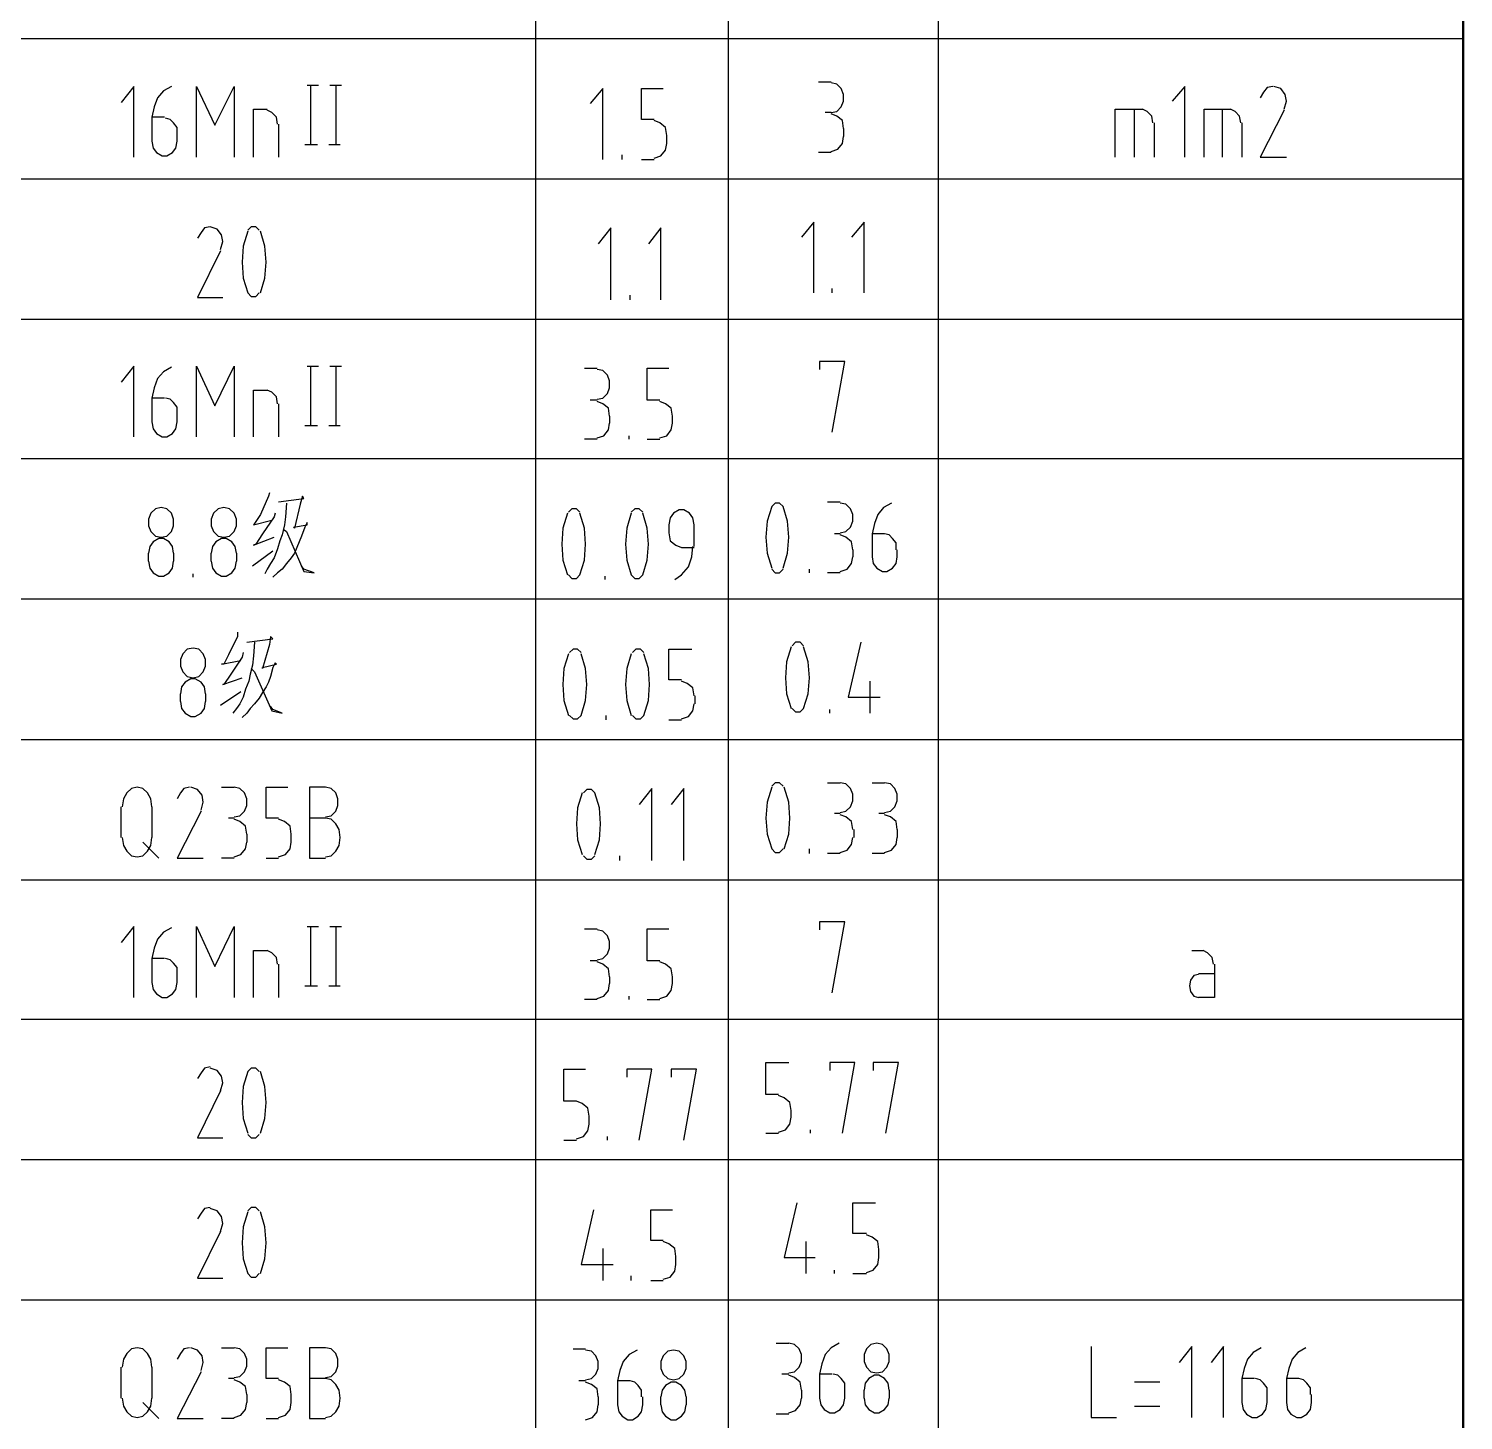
# Model space of a CAD drawing. Header units: millimetres. Extents: x -892 to 4698, y -3687 to 4524.
# Drawn here: x 3879 to 4698, y -2904 to -2110 of the extents above; entities that cross this region are included whole.
import ezdxf

# ---------------------------------------------------------------- set-up
doc = ezdxf.new("R2010")
doc.units = ezdxf.units.MM
doc.layers.add('1', color=7, linetype='Continuous')

msp = doc.modelspace()

# ---------------------------------------------------------------- linework, layer by layer
at = {"layer": '1', "color": 0, "lineweight": 50}
for points in [[(-891.61, -3685.08), (-891.61, 4523.75), (4698.03, 4523.75), (4698.03, -3685.08), (-891.61, -3685.08)], [(4698.03, -2034.97), (4698.03, -2115.13)], [(4698.03, -2115.13), (4698.03, -2195.29)], [(4698.03, -2195.29), (4698.03, -2275.45)], [(4698.03, -2275.45), (4698.03, -2354.96)], [(4698.03, -2354.96), (4698.03, -2435.12)], [(4698.03, -2435.12), (4698.03, -2515.28)], [(4698.03, -2515.28), (4698.03, -2595.44)], [(4698.03, -2595.44), (4698.03, -2674.94)], [(4698.03, -2674.94), (4698.03, -2755.1)], [(4698.03, -2755.1), (4698.03, -2835.26)], [(4698.03, -2835.26), (4698.03, -2915.42)]]:
    msp.add_lwpolyline(points, dxfattribs=at)
at = {"layer": '1', "color": 0, "lineweight": 25}
for points in [[(4168.2, -2034.97), (4168.2, -2115.13)], [(4278.34, -2034.97), (4278.34, -2115.13)], [(4398.25, -2034.97), (4398.25, -2115.13)], [(2898.03, -2115.13), (4698.03, -2115.13)], [(2898.03, -2115.13), (4698.03, -2115.13)], [(4168.2, -2115.13), (4168.2, -2195.29)], [(4278.34, -2115.13), (4278.34, -2195.29)], [(4398.25, -2115.13), (4398.25, -2195.29)], [(3938.8, -2182.91), (3938.8, -2142.5), (3931.63, -2151.63)], [(3960.31, -2142.5), (3955.75, -2145.11), (3952.49, -2149.02), (3950.53, -2154.23), (3949.23, -2160.1)], [(3974.65, -2182.91), (3974.65, -2142.5), (3985.07, -2164.66), (3996.15, -2142.5), (3996.15, -2182.91)], [(4037.86, -2141.85), (4044.38, -2141.85)], [(4039.82, -2141.85), (4039.82, -2175.74)], [(4050.89, -2141.85), (4057.41, -2141.85)], [(4054.15, -2141.85), (4054.15, -2175.74)], [(4206.65, -2184.21), (4206.65, -2143.81), (4199.48, -2152.28)], [(4235.98, -2161.4), (4228.81, -2161.4), (4228.81, -2143.81), (4241.19, -2143.81)], [(4329.82, -2139.9), (4336.99, -2139.9)], [(4336.99, -2157.49), (4340.25, -2156.84), (4342.86, -2154.23), (4344.16, -2150.98), (4344.16, -2147.07), (4342.86, -2143.81), (4340.25, -2141.2), (4336.99, -2140.55)], [(4539.02, -2182.91), (4539.02, -2142.5), (4531.85, -2150.98)], [(4589.2, -2142.5), (4585.94, -2143.16), (4583.99, -2145.76), (4582.03, -2149.02)], [(4595.72, -2155.54), (4597.02, -2150.98), (4596.37, -2147.07), (4593.76, -2143.81), (4589.85, -2142.5)], [(3949.23, -2160.1), (3949.23, -2173.79)], [(3956.4, -2160.1), (3949.23, -2160.1)], [(3963.57, -2169.88), (3963.57, -2165.97), (3961.61, -2163.36), (3959.66, -2161.4), (3957.05, -2160.75)], [(4007.23, -2182.91), (4007.23, -2155.54), (4015.05, -2155.54)], [(4020.92, -2164.01), (4020.26, -2160.1), (4017.66, -2157.49), (4015.05, -2156.19)], [(4243.15, -2170.53), (4242.49, -2165.97), (4239.24, -2163.36), (4235.98, -2162.06)], [(4336.99, -2157.49), (4333.73, -2157.49)], [(4344.16, -2166.62), (4343.51, -2162.06), (4340.25, -2159.45), (4336.99, -2158.15)], [(4499.27, -2182.91), (4499.27, -2155.54), (4514.91, -2155.54)], [(4510.34, -2182.91), (4510.34, -2155.54)], [(4520.77, -2163.36), (4520.12, -2159.45), (4517.51, -2156.84), (4514.91, -2155.54)], [(4550.1, -2182.91), (4550.1, -2155.54), (4565.09, -2155.54)], [(4560.52, -2182.91), (4560.52, -2155.54)], [(4570.95, -2163.36), (4570.3, -2159.45), (4567.69, -2156.84), (4565.09, -2155.54)], [(4595.72, -2156.19), (4582.03, -2182.91), (4597.02, -2182.91)], [(3963.57, -2173.79), (3963.57, -2169.22)], [(4021.57, -2164.01), (4021.57, -2182.91)], [(4243.15, -2175.09), (4243.15, -2170.53)], [(4344.16, -2166.62), (4344.16, -2171.18)], [(4521.42, -2163.36), (4521.42, -2182.91)], [(4571.6, -2163.36), (4571.6, -2182.91)], [(3949.23, -2173.79), (3949.88, -2177.7), (3951.84, -2180.3), (3955.09, -2182.26), (3957.7, -2182.26), (3960.96, -2180.3), (3962.91, -2177.7), (3963.57, -2173.79)], [(4036.56, -2175.74), (4043.73, -2175.74)], [(4050.24, -2175.74), (4056.76, -2175.74)], [(4235.98, -2183.56), (4239.89, -2182.26), (4242.49, -2179), (4243.15, -2175.09)], [(4336.99, -2179.65), (4340.9, -2178.35), (4343.51, -2175.09), (4344.16, -2171.18)], [(4217.73, -2184.21), (4217.73, -2181.61)], [(4228.81, -2184.21), (4235.98, -2184.21)], [(4336.99, -2180.3), (4329.82, -2180.3)], [(2898.03, -2195.29), (4698.03, -2195.29)], [(2898.03, -2195.29), (4698.03, -2195.29)], [(4168.2, -2195.29), (4168.2, -2275.45)], [(4278.34, -2195.29), (4278.34, -2275.45)], [(4398.25, -2195.29), (4398.25, -2275.45)], [(3988.33, -2235.7), (3989.63, -2231.14), (3988.98, -2227.23), (3986.38, -2223.97), (3982.47, -2222.66), (3979.21, -2223.32), (3977.25, -2225.92), (3975.3, -2229.18)], [(4003.97, -2225.27), (4001.36, -2233.74), (4000.71, -2242.87), (4001.36, -2251.99), (4003.97, -2260.46)], [(4010.49, -2224.62), (4008.53, -2222.66), (4005.93, -2222.66), (4003.97, -2224.62)], [(4011.14, -2260.46), (4013.75, -2251.99), (4014.4, -2242.87), (4013.75, -2233.74), (4011.14, -2225.27)], [(4211.21, -2264.37), (4211.21, -2223.32), (4204.04, -2232.44)], [(4239.89, -2264.37), (4239.89, -2223.32), (4232.72, -2232.44)], [(4327.22, -2260.46), (4327.22, -2220.06), (4320.05, -2228.53)], [(4355.89, -2260.46), (4355.89, -2220.06), (4348.72, -2228.53)], [(3988.33, -2236.35), (3975.3, -2263.07), (3989.63, -2263.07)], [(4003.97, -2260.46), (4005.93, -2262.42), (4008.53, -2262.42), (4010.49, -2260.46)], [(4337.64, -2260.46), (4337.64, -2257.86)], [(4222.29, -2264.37), (4222.29, -2261.77)], [(2898.03, -2275.45), (4698.03, -2275.45)], [(2898.03, -2275.45), (4698.03, -2275.45)], [(4168.2, -2275.45), (4168.2, -2354.96)], [(4278.34, -2275.45), (4278.34, -2354.96)], [(4398.25, -2275.45), (4398.25, -2354.96)], [(4337.64, -2339.97), (4344.81, -2299.56), (4330.47, -2299.56), (4330.47, -2304.13)], [(3938.8, -2342.58), (3938.8, -2302.17), (3931.63, -2311.29)], [(3960.31, -2302.82), (3955.75, -2305.43), (3952.49, -2309.34), (3950.53, -2314.55), (3949.23, -2320.42)], [(3974.65, -2342.58), (3974.65, -2302.17), (3985.07, -2324.98), (3996.15, -2302.17), (3996.15, -2342.58)], [(4037.86, -2302.17), (4044.38, -2302.17)], [(4039.82, -2302.17), (4039.82, -2336.06)], [(4050.89, -2302.17), (4057.41, -2302.17)], [(4054.15, -2302.17), (4054.15, -2336.06)], [(4196.22, -2303.47), (4203.39, -2303.47)], [(4203.39, -2321.07), (4206.65, -2320.42), (4209.26, -2317.81), (4210.56, -2314.55), (4210.56, -2310.64), (4209.26, -2307.38), (4206.65, -2304.78), (4203.39, -2304.13)], [(4239.24, -2321.72), (4232.07, -2321.72), (4232.07, -2303.47), (4244.45, -2303.47)], [(4007.23, -2342.58), (4007.23, -2315.86), (4015.05, -2315.86)], [(4020.92, -2323.68), (4020.26, -2319.77), (4017.66, -2317.16), (4015.05, -2315.86)], [(3949.23, -2320.42), (3949.23, -2334.1)], [(3956.4, -2320.42), (3949.23, -2320.42)], [(3963.57, -2329.54), (3963.57, -2325.63), (3961.61, -2323.03), (3959.66, -2321.07), (3957.05, -2320.42)], [(4021.57, -2323.68), (4021.57, -2342.58)], [(4203.39, -2321.72), (4199.48, -2321.72)], [(4210.56, -2330.85), (4209.91, -2326.28), (4206.65, -2323.68), (4203.39, -2322.37)], [(4246.4, -2330.85), (4245.75, -2326.28), (4242.49, -2323.68), (4239.24, -2322.37)], [(3949.23, -2334.1), (3949.88, -2338.01), (3951.84, -2340.62), (3955.09, -2342.58), (3957.7, -2342.58), (3960.96, -2340.62), (3962.91, -2338.01), (3963.57, -2334.1)], [(3963.57, -2334.1), (3963.57, -2329.54)], [(4210.56, -2330.85), (4210.56, -2334.76)], [(4246.4, -2334.76), (4246.4, -2330.85)], [(4036.56, -2336.06), (4043.73, -2336.06)], [(4050.24, -2336.06), (4056.76, -2336.06)], [(4203.39, -2343.23), (4207.3, -2341.92), (4209.91, -2338.67), (4210.56, -2334.76)], [(4221.64, -2343.88), (4221.64, -2341.92)], [(4239.24, -2343.23), (4243.15, -2341.92), (4245.75, -2338.67), (4246.4, -2334.76)], [(4203.39, -2343.88), (4196.22, -2343.88)], [(4232.07, -2343.88), (4239.24, -2343.88)], [(2898.03, -2354.96), (4698.03, -2354.96)], [(2898.03, -2354.96), (4698.03, -2354.96)], [(4168.2, -2354.96), (4168.2, -2435.12)], [(4278.34, -2354.96), (4278.34, -2435.12)], [(4398.25, -2354.96), (4398.25, -2435.12)], [(4016.35, -2374.51), (4015.7, -2376.47), (4011.14, -2386.89), (4007.88, -2392.11), (4007.23, -2392.76), (4017.66, -2390.15)], [(3954.44, -2382.98), (3951.18, -2383.63), (3948.58, -2386.24), (3947.27, -2389.5), (3947.27, -2393.41), (3948.58, -2396.67), (3951.18, -2399.27), (3954.44, -2399.93), (3957.7, -2399.27), (3960.31, -2396.67), (3961.61, -2393.41), (3961.61, -2389.5), (3960.31, -2386.24), (3957.7, -2383.63), (3954.44, -2382.98)], [(3990.29, -2382.98), (3987.03, -2383.63), (3984.42, -2386.24), (3983.12, -2389.5), (3983.12, -2393.41), (3984.42, -2396.67), (3987.03, -2399.27), (3990.29, -2399.93), (3993.54, -2399.27), (3996.15, -2396.67), (3997.45, -2393.41), (3997.45, -2389.5), (3996.15, -2386.24), (3993.54, -2383.63), (3990.29, -2382.98)], [(4026.13, -2380.38), (4025.48, -2388.2), (4024.83, -2392.76), (4023.52, -2398.62), (4022.22, -2401.88), (4020.92, -2406.44), (4018.96, -2411.66), (4017.01, -2414.92), (4015.05, -2418.17), (4013.75, -2420.78)], [(4021.57, -2379.72), (4035.91, -2377.77), (4035.25, -2376.47), (4033.95, -2381.03), (4030.69, -2394.71), (4030.04, -2394.06), (4037.86, -2392.76), (4037.86, -2391.45), (4036.56, -2394.06), (4034.6, -2399.27), (4033.3, -2402.53), (4031.99, -2405.79), (4030.69, -2409.05), (4028.74, -2411.66), (4026.13, -2414.92), (4023.52, -2418.17), (4020.92, -2420.13), (4018.31, -2422.74)], [(4193.62, -2385.59), (4191.66, -2383.63), (4189.06, -2383.63), (4187.1, -2385.59)], [(4229.46, -2385.59), (4227.51, -2383.63), (4224.9, -2383.63), (4222.94, -2385.59)], [(4309.62, -2417.52), (4312.23, -2409.05), (4312.88, -2399.93), (4312.23, -2390.8), (4309.62, -2382.33), (4307.66, -2380.38), (4305.06, -2380.38), (4303.1, -2382.33), (4300.5, -2390.8), (4299.84, -2399.93), (4300.5, -2409.05), (4303.1, -2417.52)], [(4335.04, -2379.72), (4342.2, -2379.72)], [(4342.2, -2397.32), (4345.46, -2396.67), (4348.07, -2394.06), (4349.37, -2390.8), (4349.37, -2386.89), (4348.07, -2383.63), (4345.46, -2381.03), (4342.2, -2380.38)], [(4371.53, -2380.38), (4366.97, -2382.98), (4363.71, -2386.89), (4361.76, -2392.11), (4360.45, -2397.97)], [(4019.61, -2386.24), (4018.96, -2388.2), (4012.44, -2397.97), (4008.53, -2403.84), (4007.23, -2404.49), (4018.96, -2399.93)], [(4186.45, -2386.24), (4183.84, -2394.71), (4183.19, -2403.84), (4183.84, -2412.96), (4186.45, -2421.43)], [(4187.1, -2421.43), (4189.06, -2423.39), (4191.66, -2423.39), (4193.62, -2421.43), (4196.22, -2412.96), (4196.88, -2403.84), (4196.22, -2394.71), (4193.62, -2386.24)], [(4222.94, -2386.24), (4220.34, -2394.71), (4219.68, -2403.84), (4220.34, -2412.96), (4222.94, -2421.43)], [(4222.94, -2421.43), (4224.9, -2423.39), (4227.51, -2423.39), (4229.46, -2421.43), (4232.07, -2412.96), (4232.72, -2403.84), (4232.07, -2394.71), (4229.46, -2386.24)], [(4258.79, -2392.76), (4258.14, -2388.85), (4256.18, -2386.24), (4252.92, -2384.29), (4250.31, -2384.29), (4247.06, -2386.24), (4245.1, -2388.85), (4244.45, -2392.76)], [(4024.17, -2395.36), (4026.13, -2396.67), (4035.91, -2419.48), (4041.77, -2420.13), (4035.91, -2418.17), (4034.6, -2416.22)], [(4244.45, -2392.76), (4244.45, -2397.32)], [(4244.45, -2397.32), (4245.1, -2401.88), (4248.36, -2404.49), (4251.62, -2405.79)], [(4258.79, -2405.14), (4258.79, -2392.76)], [(4342.2, -2397.97), (4338.95, -2397.97)], [(4349.37, -2407.1), (4348.72, -2402.53), (4345.46, -2399.93), (4342.2, -2398.62)], [(4360.45, -2397.97), (4360.45, -2411.01)], [(4367.62, -2397.97), (4360.45, -2397.97)], [(4374.14, -2407.1), (4374.14, -2403.18), (4372.18, -2400.58), (4370.23, -2398.62), (4367.62, -2397.97)], [(3961.61, -2409.05), (3960.96, -2405.14), (3959, -2402.53), (3955.75, -2400.58), (3953.14, -2400.58), (3949.88, -2402.53), (3947.93, -2405.14), (3947.27, -2409.05)], [(3997.45, -2409.05), (3996.8, -2405.14), (3994.85, -2402.53), (3991.59, -2400.58), (3988.98, -2400.58), (3985.72, -2402.53), (3983.77, -2405.14), (3983.12, -2409.05)], [(4006.58, -2416.22), (4018.31, -2407.75)], [(4247.71, -2424.04), (4251.62, -2421.43), (4255.53, -2416.87), (4257.48, -2411.01), (4258.14, -2405.14)], [(4251.62, -2405.79), (4258.79, -2405.79)], [(4349.37, -2407.1), (4349.37, -2411.01)], [(4374.79, -2411.01), (4374.79, -2407.1)], [(3947.27, -2413.61), (3947.27, -2409.05)], [(3947.27, -2413.61), (3947.93, -2417.52), (3949.88, -2420.13), (3953.14, -2422.08), (3955.75, -2422.08), (3959, -2420.13), (3960.96, -2417.52), (3961.61, -2413.61)], [(3961.61, -2409.05), (3961.61, -2413.61)], [(3983.12, -2413.61), (3983.12, -2409.05)], [(3983.12, -2413.61), (3983.77, -2417.52), (3985.72, -2420.13), (3988.98, -2422.08), (3991.59, -2422.08), (3994.85, -2420.13), (3996.8, -2417.52), (3997.45, -2413.61)], [(3997.45, -2409.05), (3997.45, -2413.61)], [(4342.2, -2419.48), (4346.12, -2418.17), (4348.72, -2414.92), (4349.37, -2411.01)], [(4360.45, -2411.01), (4361.1, -2414.92), (4363.06, -2417.52), (4366.32, -2419.48), (4368.92, -2419.48), (4372.18, -2417.52), (4374.14, -2414.92), (4374.79, -2411.01)], [(3972.69, -2422.74), (3972.69, -2420.78)], [(4207.95, -2424.04), (4207.95, -2422.08)], [(4303.1, -2418.17), (4305.06, -2420.13), (4307.66, -2420.13), (4309.62, -2418.17)], [(4324.61, -2420.13), (4324.61, -2418.17)], [(4342.2, -2420.13), (4335.04, -2420.13)], [(2898.03, -2435.12), (4698.03, -2435.12)], [(2898.03, -2435.12), (4698.03, -2435.12)], [(4168.2, -2435.12), (4168.2, -2515.28)], [(4278.34, -2435.12), (4278.34, -2515.28)], [(4398.25, -2435.12), (4398.25, -2515.28)], [(3998.11, -2454.02), (3998.11, -2456.62), (3992.89, -2467.05), (3990.29, -2472.27), (3988.98, -2472.27), (4000.06, -2470.31)], [(4003.32, -2459.88), (4018.31, -2457.93), (4017.01, -2456.62), (4016.35, -2461.19), (4012.44, -2474.87), (4012.44, -2474.22), (4020.26, -2472.27), (4019.61, -2471.61), (4018.31, -2474.22), (4017.01, -2479.43), (4015.7, -2482.69), (4014.4, -2485.3), (4012.44, -2488.56), (4010.49, -2491.82), (4007.88, -2495.07), (4005.28, -2497.68), (4003.32, -2500.29), (4000.71, -2502.9)], [(3972.69, -2463.14), (3969.43, -2463.79), (3966.82, -2466.4), (3965.52, -2469.66), (3965.52, -2473.57), (3966.82, -2476.83), (3969.43, -2479.43), (3972.69, -2480.09), (3975.95, -2479.43), (3978.56, -2476.83), (3979.86, -2473.57), (3979.86, -2469.66), (3978.56, -2466.4), (3975.95, -2463.79), (3972.69, -2463.14)], [(4001.36, -2465.75), (4000.71, -2468.36), (3994.2, -2478.13), (3990.29, -2484), (3989.63, -2484), (4000.71, -2480.09)], [(4007.88, -2459.88), (4007.23, -2467.7), (4006.58, -2472.92), (4005.28, -2478.13), (4004.62, -2482.04), (4002.67, -2486.6), (4001.36, -2491.16), (3999.41, -2495.07), (3997.45, -2497.68), (3995.5, -2500.29)], [(4194.27, -2465.75), (4192.31, -2463.79), (4189.71, -2463.79), (4187.75, -2465.75)], [(4230.11, -2465.75), (4228.16, -2463.79), (4225.55, -2463.79), (4223.6, -2465.75)], [(4251.62, -2481.39), (4244.45, -2481.39), (4244.45, -2463.79), (4257.48, -2463.79)], [(4314.18, -2462.49), (4311.57, -2470.96), (4310.92, -2480.09), (4311.57, -2489.21), (4314.18, -2497.68)], [(4321.35, -2461.84), (4319.4, -2459.88), (4316.79, -2459.88), (4314.83, -2461.84)], [(4314.83, -2497.68), (4316.79, -2499.64), (4319.4, -2499.64), (4321.35, -2497.68), (4323.96, -2489.21), (4324.61, -2480.09), (4323.96, -2470.96), (4321.35, -2462.49)], [(4353.94, -2459.88), (4346.77, -2491.16), (4365.01, -2491.16)], [(4187.1, -2466.4), (4184.49, -2474.87), (4183.84, -2484), (4184.49, -2493.12), (4187.1, -2501.59)], [(4187.75, -2501.59), (4189.71, -2503.55), (4192.31, -2503.55), (4194.27, -2501.59), (4196.88, -2493.12), (4197.53, -2484), (4196.88, -2474.87), (4194.27, -2466.4)], [(4222.94, -2466.4), (4220.34, -2474.87), (4219.68, -2484), (4220.34, -2493.12), (4222.94, -2501.59)], [(4223.6, -2501.59), (4225.55, -2503.55), (4228.16, -2503.55), (4230.11, -2501.59), (4232.72, -2493.12), (4233.37, -2484), (4232.72, -2474.87), (4230.11, -2466.4)], [(3979.86, -2489.21), (3979.21, -2485.3), (3977.25, -2482.69), (3973.99, -2480.74), (3971.39, -2480.74), (3968.13, -2482.69), (3966.17, -2485.3), (3965.52, -2489.21)], [(4005.93, -2474.87), (4007.88, -2476.83), (4017.66, -2498.99), (4023.52, -2500.29), (4018.31, -2498.33), (4017.01, -2496.38)], [(4258.79, -2490.51), (4258.14, -2485.95), (4254.88, -2483.34), (4251.62, -2482.04)], [(4359.15, -2482.04), (4359.15, -2500.29)], [(3965.52, -2493.77), (3965.52, -2489.21)], [(3979.86, -2489.21), (3979.86, -2493.77)], [(3988.33, -2495.73), (4000.06, -2487.91)], [(3965.52, -2493.77), (3966.17, -2497.68), (3968.13, -2500.29), (3971.39, -2502.24), (3973.99, -2502.24), (3977.25, -2500.29), (3979.21, -2497.68), (3979.86, -2493.77)], [(4251.62, -2503.55), (4255.53, -2502.24), (4258.14, -2498.99), (4258.79, -2495.07)], [(4259.44, -2495.07), (4259.44, -2490.51)], [(4336.34, -2500.29), (4336.34, -2498.33)], [(4208.61, -2504.2), (4208.61, -2501.59)], [(4244.45, -2504.2), (4251.62, -2504.2)], [(2898.03, -2515.28), (4698.03, -2515.28)], [(2898.03, -2515.28), (4698.03, -2515.28)], [(4168.2, -2515.28), (4168.2, -2595.44)], [(4278.34, -2515.28), (4278.34, -2595.44)], [(4398.25, -2515.28), (4398.25, -2595.44)], [(3949.23, -2553.73), (3948.58, -2549.17), (3946.62, -2545.91), (3944.02, -2543.3), (3940.76, -2542.65), (3937.5, -2543.3), (3934.89, -2545.91), (3932.94, -2549.17), (3932.28, -2553.73)], [(3970.73, -2542.65), (3967.48, -2543.3), (3965.52, -2545.91), (3963.57, -2549.17)], [(3977.25, -2555.68), (3978.56, -2551.12), (3977.9, -2547.21), (3975.3, -2543.95), (3971.39, -2542.65)], [(3988.98, -2542.65), (3996.15, -2542.65)], [(3996.15, -2559.59), (3999.41, -2558.94), (4002.02, -2556.33), (4003.32, -2553.08), (4003.32, -2549.17), (4002.02, -2545.91), (3999.41, -2543.3), (3996.15, -2542.65)], [(4021.57, -2560.25), (4014.4, -2560.25), (4014.4, -2542.65), (4026.78, -2542.65)], [(4048.29, -2542.65), (4039.16, -2542.65), (4039.16, -2583.05)], [(4048.29, -2559.59), (4051.55, -2558.94), (4054.15, -2556.33), (4055.46, -2553.08), (4055.46, -2549.17), (4054.15, -2545.91), (4051.55, -2543.3), (4048.29, -2542.65)], [(4194.92, -2545.91), (4192.31, -2554.38), (4191.66, -2563.5), (4192.31, -2572.63), (4194.92, -2581.1)], [(4202.09, -2581.1), (4204.7, -2572.63), (4205.35, -2563.5), (4204.7, -2554.38), (4202.09, -2545.91), (4200.13, -2543.95), (4197.53, -2543.95), (4195.57, -2545.91)], [(4234.67, -2584.36), (4234.67, -2543.3), (4227.51, -2552.42)], [(4252.92, -2584.36), (4252.92, -2543.3), (4245.75, -2552.42)], [(4303.1, -2542.65), (4300.5, -2551.12), (4299.84, -2560.25), (4300.5, -2569.37), (4303.1, -2577.84)], [(4309.62, -2542), (4307.66, -2540.04), (4305.06, -2540.04), (4303.1, -2542)], [(4310.27, -2577.84), (4312.88, -2569.37), (4313.53, -2560.25), (4312.88, -2551.12), (4310.27, -2542.65)], [(4335.04, -2540.04), (4342.2, -2540.04)], [(4342.2, -2556.99), (4345.46, -2556.33), (4348.07, -2553.73), (4349.37, -2550.47), (4349.37, -2546.56), (4348.07, -2543.3), (4345.46, -2540.69), (4342.2, -2540.04)], [(4360.45, -2540.04), (4367.62, -2540.04)], [(4367.62, -2556.99), (4370.88, -2556.33), (4373.49, -2553.73), (4374.79, -2550.47), (4374.79, -2546.56), (4373.49, -2543.3), (4370.88, -2540.69), (4367.62, -2540.04)], [(3931.63, -2571.32), (3931.63, -2553.73)], [(3949.23, -2553.73), (3949.23, -2571.32)], [(3977.25, -2556.33), (3963.57, -2583.05), (3978.56, -2583.05)], [(3996.15, -2560.25), (3992.89, -2560.25)], [(4003.32, -2569.37), (4002.67, -2564.81), (3999.41, -2562.2), (3996.15, -2560.9)], [(4028.74, -2569.37), (4028.08, -2564.81), (4024.83, -2562.2), (4021.57, -2560.9)], [(4048.29, -2560.25), (4039.16, -2560.25)], [(4048.29, -2582.4), (4051.55, -2581.75), (4054.15, -2579.14), (4056.11, -2575.89), (4056.76, -2571.32), (4056.11, -2566.76), (4054.15, -2563.5), (4051.55, -2560.9), (4048.29, -2560.25)], [(4342.2, -2557.64), (4338.95, -2557.64)], [(4349.37, -2566.76), (4348.72, -2562.2), (4345.46, -2559.59), (4342.2, -2558.29)], [(4367.62, -2557.64), (4364.36, -2557.64)], [(4374.79, -2566.76), (4374.14, -2562.2), (4370.88, -2559.59), (4367.62, -2558.29)], [(3932.28, -2571.32), (3932.94, -2575.89), (3934.89, -2579.14), (3937.5, -2581.75), (3940.76, -2582.4), (3944.02, -2581.75), (3946.62, -2579.14), (3948.58, -2575.89), (3949.23, -2571.32)], [(4003.32, -2569.37), (4003.32, -2573.93)], [(4028.74, -2573.93), (4028.74, -2569.37)], [(4342.2, -2579.8), (4346.12, -2578.49), (4348.72, -2575.23), (4349.37, -2571.32)], [(4350.03, -2566.76), (4350.03, -2571.32)], [(4367.62, -2579.8), (4371.53, -2578.49), (4374.14, -2575.23), (4374.79, -2571.32)], [(4374.79, -2566.76), (4374.79, -2571.32)], [(3944.02, -2573.93), (3953.14, -2583.05)], [(3996.15, -2582.4), (4000.06, -2581.1), (4002.67, -2577.84), (4003.32, -2573.93)], [(4021.57, -2582.4), (4025.48, -2581.1), (4028.08, -2577.84), (4028.74, -2573.93)], [(4303.1, -2577.84), (4305.06, -2579.8), (4307.66, -2579.8), (4309.62, -2577.84)], [(4324.61, -2580.45), (4324.61, -2577.84)], [(3996.15, -2583.05), (3988.98, -2583.05)], [(4014.4, -2583.05), (4021.57, -2583.05)], [(4039.16, -2583.05), (4048.29, -2583.05)], [(4195.57, -2581.75), (4197.53, -2583.71), (4200.13, -2583.71), (4202.09, -2581.75)], [(4216.43, -2584.36), (4216.43, -2581.75)], [(4342.2, -2580.45), (4335.04, -2580.45)], [(4367.62, -2580.45), (4360.45, -2580.45)], [(2898.03, -2595.44), (4698.03, -2595.44)], [(2898.03, -2595.44), (4698.03, -2595.44)], [(4168.2, -2595.44), (4168.2, -2674.94)], [(4278.34, -2595.44), (4278.34, -2674.94)], [(4398.25, -2595.44), (4398.25, -2674.94)], [(4337.64, -2659.96), (4344.81, -2619.55), (4330.47, -2619.55), (4330.47, -2624.11)], [(3938.8, -2662.56), (3938.8, -2622.16), (3931.63, -2631.28)], [(3960.31, -2622.81), (3955.75, -2625.42), (3952.49, -2629.33), (3950.53, -2634.54), (3949.23, -2640.4)], [(3974.65, -2662.56), (3974.65, -2622.16), (3985.07, -2644.97), (3996.15, -2622.16), (3996.15, -2662.56)], [(4037.86, -2622.16), (4044.38, -2622.16)], [(4039.82, -2622.16), (4039.82, -2656.05)], [(4050.89, -2622.16), (4057.41, -2622.16)], [(4054.15, -2622.16), (4054.15, -2656.05)], [(4196.22, -2623.46), (4203.39, -2623.46)], [(4203.39, -2641.06), (4206.65, -2640.4), (4209.26, -2637.8), (4210.56, -2634.54), (4210.56, -2630.63), (4209.26, -2627.37), (4206.65, -2624.76), (4203.39, -2624.11)], [(4239.24, -2641.71), (4232.07, -2641.71), (4232.07, -2623.46), (4244.45, -2623.46)], [(4007.23, -2662.56), (4007.23, -2635.84), (4015.05, -2635.84)], [(4020.92, -2643.66), (4020.26, -2639.75), (4017.66, -2637.15), (4015.05, -2635.84)], [(4542.93, -2635.84), (4549.45, -2635.84)], [(4555.31, -2643.66), (4554.66, -2639.75), (4552.05, -2637.15), (4549.45, -2635.84)], [(3949.23, -2640.4), (3949.23, -2654.09)], [(3956.4, -2640.4), (3949.23, -2640.4)], [(3963.57, -2649.53), (3963.57, -2645.62), (3961.61, -2643.01), (3959.66, -2641.06), (3957.05, -2640.4)], [(4021.57, -2643.66), (4021.57, -2662.56)], [(4203.39, -2641.71), (4199.48, -2641.71)], [(4210.56, -2650.83), (4209.91, -2646.27), (4206.65, -2643.66), (4203.39, -2642.36)], [(4246.4, -2650.83), (4245.75, -2646.27), (4242.49, -2643.66), (4239.24, -2642.36)], [(4555.96, -2643.66), (4555.96, -2662.56), (4546.84, -2662.56)], [(3949.23, -2654.09), (3949.88, -2658), (3951.84, -2660.61), (3955.09, -2662.56), (3957.7, -2662.56), (3960.96, -2660.61), (3962.91, -2658), (3963.57, -2654.09)], [(3963.57, -2654.09), (3963.57, -2649.53)], [(4210.56, -2650.83), (4210.56, -2654.74)], [(4246.4, -2654.74), (4246.4, -2650.83)], [(4546.84, -2649.53), (4544.23, -2650.18), (4542.28, -2652.79), (4541.63, -2656.05), (4542.28, -2659.3), (4544.23, -2661.91), (4546.84, -2662.56)], [(4546.84, -2648.88), (4555.96, -2648.88)], [(4036.56, -2656.05), (4043.73, -2656.05)], [(4050.24, -2656.05), (4056.76, -2656.05)], [(4203.39, -2663.21), (4207.3, -2661.91), (4209.91, -2658.65), (4210.56, -2654.74)], [(4221.64, -2663.87), (4221.64, -2661.91)], [(4239.24, -2663.21), (4243.15, -2661.91), (4245.75, -2658.65), (4246.4, -2654.74)], [(4203.39, -2663.87), (4196.22, -2663.87)], [(4232.07, -2663.87), (4239.24, -2663.87)], [(2898.03, -2674.94), (4698.03, -2674.94)], [(2898.03, -2674.94), (4698.03, -2674.94)], [(4168.2, -2674.94), (4168.2, -2755.1)], [(4278.34, -2674.94), (4278.34, -2755.1)], [(4398.25, -2674.94), (4398.25, -2755.1)], [(3982.47, -2702.32), (3979.21, -2702.97), (3977.25, -2705.57), (3975.3, -2708.83)], [(3988.33, -2716), (3989.63, -2711.44), (3988.98, -2707.53), (3986.38, -2704.27), (3982.47, -2702.97)], [(4010.49, -2704.92), (4008.53, -2702.97), (4005.93, -2702.97), (4003.97, -2704.92), (4001.36, -2713.39), (4000.71, -2722.52), (4001.36, -2731.64), (4003.97, -2740.11)], [(4307.01, -2717.96), (4299.84, -2717.96), (4299.84, -2699.71), (4312.88, -2699.71)], [(4343.51, -2740.11), (4350.68, -2699.71), (4336.34, -2699.71), (4336.34, -2704.27)], [(4368.27, -2740.11), (4375.44, -2699.71), (4361.1, -2699.71), (4361.1, -2704.27)], [(4011.14, -2740.11), (4013.75, -2731.64), (4014.4, -2722.52), (4013.75, -2713.39), (4011.14, -2704.92)], [(4191.66, -2721.87), (4184.49, -2721.87), (4184.49, -2703.62), (4196.88, -2703.62)], [(4227.51, -2744.02), (4234.67, -2703.62), (4220.34, -2703.62), (4220.34, -2708.18)], [(4252.92, -2744.02), (4260.09, -2703.62), (4245.75, -2703.62), (4245.75, -2708.18)], [(3988.33, -2716), (3975.3, -2742.72), (3989.63, -2742.72)], [(4314.18, -2727.08), (4313.53, -2722.52), (4310.27, -2719.91), (4307.01, -2718.61)], [(4198.83, -2730.34), (4198.18, -2725.78), (4194.92, -2723.17), (4191.66, -2721.87)], [(4314.18, -2730.99), (4314.18, -2727.08)], [(4191.66, -2743.37), (4195.57, -2742.07), (4198.18, -2738.81), (4198.83, -2734.9)], [(4198.83, -2734.9), (4198.83, -2730.34)], [(4307.01, -2739.46), (4310.92, -2738.16), (4313.53, -2734.9), (4314.18, -2730.99)], [(4003.97, -2740.77), (4005.93, -2742.72), (4008.53, -2742.72), (4010.49, -2740.77)], [(4184.49, -2744.02), (4191.66, -2744.02)], [(4209.26, -2744.02), (4209.26, -2742.07)], [(4299.84, -2740.11), (4307.01, -2740.11)], [(4325.26, -2740.11), (4325.26, -2738.16)], [(2898.03, -2755.1), (4698.03, -2755.1)], [(2898.03, -2755.1), (4698.03, -2755.1)], [(4168.2, -2755.1), (4168.2, -2835.26)], [(4278.34, -2755.1), (4278.34, -2835.26)], [(4398.25, -2755.1), (4398.25, -2835.26)], [(3982.47, -2782.48), (3979.21, -2783.13), (3977.25, -2785.73), (3975.3, -2788.99)], [(3988.33, -2796.16), (3989.63, -2791.6), (3988.98, -2787.69), (3986.38, -2784.43), (3982.47, -2783.13)], [(4003.97, -2785.08), (4001.36, -2793.55), (4000.71, -2802.68), (4001.36, -2811.8), (4003.97, -2820.27)], [(4010.49, -2784.43), (4008.53, -2782.48), (4005.93, -2782.48), (4003.97, -2784.43)], [(4011.14, -2820.27), (4013.75, -2811.8), (4014.4, -2802.68), (4013.75, -2793.55), (4011.14, -2785.08)], [(4201.44, -2783.78), (4194.27, -2815.06), (4212.52, -2815.06)], [(4241.19, -2801.37), (4234.02, -2801.37), (4234.02, -2783.78), (4246.4, -2783.78)], [(4317.44, -2779.87), (4310.27, -2811.15), (4327.87, -2811.15)], [(4357.19, -2797.46), (4349.37, -2797.46), (4349.37, -2779.87), (4362.41, -2779.87)], [(3988.33, -2796.16), (3975.3, -2822.88), (3989.63, -2822.88)], [(4364.36, -2806.59), (4363.71, -2802.03), (4360.45, -2799.42), (4357.19, -2798.12)], [(4206.65, -2805.94), (4206.65, -2824.18)], [(4248.36, -2810.5), (4247.71, -2805.94), (4244.45, -2803.33), (4241.19, -2802.03)], [(4322.65, -2802.03), (4322.65, -2820.27)], [(4364.36, -2811.15), (4364.36, -2806.59)], [(4241.19, -2823.53), (4245.1, -2822.23), (4247.71, -2818.97), (4248.36, -2815.06)], [(4248.36, -2815.06), (4248.36, -2810.5)], [(4357.19, -2819.62), (4361.1, -2818.32), (4363.71, -2815.06), (4364.36, -2811.15)], [(4003.97, -2820.27), (4005.93, -2822.23), (4008.53, -2822.23), (4010.49, -2820.27)], [(4222.94, -2824.18), (4222.94, -2821.58)], [(4234.02, -2824.18), (4241.19, -2824.18)], [(4338.95, -2820.27), (4338.95, -2818.32)], [(4349.37, -2820.27), (4357.19, -2820.27)], [(2898.03, -2835.26), (4698.03, -2835.26)], [(2898.03, -2835.26), (4698.03, -2835.26)], [(4168.2, -2835.26), (4168.2, -2915.42)], [(4278.34, -2835.26), (4278.34, -2915.42)], [(4398.25, -2835.26), (4398.25, -2915.42)], [(3949.23, -2873.71), (3948.58, -2869.15), (3946.62, -2865.89), (3944.02, -2863.29), (3940.76, -2862.63), (3937.5, -2863.29), (3934.89, -2865.89), (3932.94, -2869.15), (3932.28, -2873.71)], [(3970.73, -2862.63), (3967.48, -2863.29), (3965.52, -2865.89), (3963.57, -2869.15)], [(3977.25, -2875.67), (3978.56, -2871.11), (3977.9, -2867.2), (3975.3, -2863.94), (3971.39, -2862.63)], [(3988.98, -2862.63), (3996.15, -2862.63)], [(3996.15, -2879.58), (3999.41, -2878.93), (4002.02, -2876.32), (4003.32, -2873.06), (4003.32, -2869.15), (4002.02, -2865.89), (3999.41, -2863.29), (3996.15, -2862.63)], [(4021.57, -2880.23), (4014.4, -2880.23), (4014.4, -2862.63), (4026.78, -2862.63)], [(4048.29, -2862.63), (4039.16, -2862.63), (4039.16, -2903.04)], [(4048.29, -2879.58), (4051.55, -2878.93), (4054.15, -2876.32), (4055.46, -2873.06), (4055.46, -2869.15), (4054.15, -2865.89), (4051.55, -2863.29), (4048.29, -2862.63)], [(4189.71, -2863.29), (4196.88, -2863.29)], [(4196.88, -2880.88), (4200.13, -2880.23), (4202.74, -2877.62), (4204.04, -2874.37), (4204.04, -2870.45), (4202.74, -2867.2), (4200.13, -2864.59), (4196.88, -2863.94)], [(4226.2, -2863.94), (4221.64, -2866.54), (4218.38, -2870.45), (4216.43, -2875.67), (4215.12, -2881.53)], [(4247.06, -2863.94), (4243.8, -2864.59), (4241.19, -2867.2), (4239.89, -2870.45), (4239.89, -2874.37), (4241.19, -2877.62), (4243.8, -2880.23), (4247.06, -2880.88), (4250.31, -2880.23), (4252.92, -2877.62), (4254.23, -2874.37), (4254.23, -2870.45), (4252.92, -2867.2), (4250.31, -2864.59), (4247.06, -2863.94)], [(4305.71, -2860.03), (4312.88, -2860.03)], [(4312.88, -2876.97), (4316.14, -2876.32), (4318.74, -2873.71), (4320.05, -2870.45), (4320.05, -2866.54), (4318.74, -2863.29), (4316.14, -2860.68), (4312.88, -2860.03)], [(4341.55, -2860.03), (4336.99, -2862.63), (4333.73, -2866.54), (4331.78, -2871.76), (4330.47, -2877.62)], [(4363.06, -2860.03), (4359.8, -2860.68), (4357.19, -2863.29), (4355.89, -2866.54), (4355.89, -2870.45), (4357.19, -2873.71), (4359.8, -2876.32), (4363.06, -2876.97), (4366.32, -2876.32), (4368.92, -2873.71), (4370.23, -2870.45), (4370.23, -2866.54), (4368.92, -2863.29), (4366.32, -2860.68), (4363.06, -2860.03)], [(4485.58, -2861.98), (4485.58, -2902.39), (4499.92, -2902.39)], [(4542.93, -2902.39), (4542.93, -2861.98), (4535.76, -2871.11)], [(4561.18, -2902.39), (4561.18, -2861.98), (4554.01, -2871.11)], [(4582.68, -2862.63), (4578.12, -2865.24), (4574.86, -2869.15), (4572.91, -2874.37), (4571.6, -2880.23)], [(4608.1, -2862.63), (4603.54, -2865.24), (4600.28, -2869.15), (4598.32, -2874.37), (4597.02, -2880.23)], [(3931.63, -2891.31), (3931.63, -2873.71)], [(3949.23, -2873.71), (3949.23, -2891.31)], [(3977.25, -2876.32), (3963.57, -2903.04), (3978.56, -2903.04)], [(3996.15, -2880.23), (3992.89, -2880.23)], [(4003.32, -2889.35), (4002.67, -2884.79), (3999.41, -2882.19), (3996.15, -2880.88)], [(4028.74, -2889.35), (4028.08, -2884.79), (4024.83, -2882.19), (4021.57, -2880.88)], [(4048.29, -2880.23), (4039.16, -2880.23)], [(4048.29, -2902.39), (4051.55, -2901.74), (4054.15, -2899.13), (4056.11, -2895.87), (4056.76, -2891.31), (4056.11, -2886.75), (4054.15, -2883.49), (4051.55, -2880.88), (4048.29, -2880.23)], [(4196.88, -2881.53), (4192.97, -2881.53)], [(4204.04, -2890.66), (4203.39, -2886.1), (4200.13, -2883.49), (4196.88, -2882.19)], [(4215.12, -2881.53), (4215.12, -2895.22)], [(4222.29, -2881.53), (4215.12, -2881.53)], [(4228.81, -2890.66), (4228.81, -2886.75), (4226.85, -2884.14), (4224.9, -2882.19), (4222.29, -2881.53)], [(4254.23, -2890.66), (4253.57, -2886.75), (4251.62, -2884.14), (4248.36, -2882.19), (4245.75, -2882.19), (4242.49, -2884.14), (4240.54, -2886.75), (4239.89, -2890.66)], [(4312.88, -2877.62), (4308.97, -2877.62)], [(4320.05, -2886.75), (4319.4, -2882.19), (4316.14, -2879.58), (4312.88, -2878.28)], [(4330.47, -2877.62), (4330.47, -2891.31)], [(4337.64, -2877.62), (4330.47, -2877.62)], [(4344.81, -2886.75), (4344.81, -2882.84), (4342.86, -2880.23), (4340.9, -2878.28), (4338.29, -2877.62)], [(4370.23, -2886.75), (4369.58, -2882.84), (4367.62, -2880.23), (4364.36, -2878.28), (4361.76, -2878.28), (4358.5, -2880.23), (4356.54, -2882.84), (4355.89, -2886.75)], [(4524.68, -2882.19), (4510.34, -2882.19)], [(4571.6, -2880.23), (4571.6, -2893.92)], [(4578.77, -2880.23), (4571.6, -2880.23)], [(4585.94, -2889.35), (4585.94, -2885.44), (4583.99, -2882.84), (4582.03, -2880.88), (4579.42, -2880.23)], [(4597.02, -2880.23), (4597.02, -2893.92)], [(4604.19, -2880.23), (4597.02, -2880.23)], [(4610.71, -2889.35), (4610.71, -2885.44), (4608.75, -2882.84), (4606.8, -2880.88), (4604.19, -2880.23)], [(3932.28, -2891.31), (3932.94, -2895.87), (3934.89, -2899.13), (3937.5, -2901.74), (3940.76, -2902.39), (3944.02, -2901.74), (3946.62, -2899.13), (3948.58, -2895.87), (3949.23, -2891.31)], [(4003.32, -2889.35), (4003.32, -2893.92)], [(4028.74, -2893.92), (4028.74, -2889.35)], [(4204.04, -2890.66), (4204.04, -2895.22)], [(4229.46, -2895.22), (4229.46, -2890.66)], [(4239.89, -2895.22), (4239.89, -2890.66)], [(4254.23, -2890.66), (4254.23, -2895.22)], [(4312.88, -2899.78), (4316.79, -2898.48), (4319.4, -2895.22), (4320.05, -2891.31)], [(4320.05, -2886.75), (4320.05, -2891.31)], [(4330.47, -2891.31), (4331.13, -2895.22), (4333.08, -2897.83), (4336.34, -2899.78), (4338.95, -2899.78), (4342.2, -2897.83), (4344.16, -2895.22), (4344.81, -2891.31)], [(4344.81, -2891.31), (4344.81, -2886.75)], [(4355.89, -2891.31), (4355.89, -2886.75)], [(4355.89, -2891.31), (4356.54, -2895.22), (4358.5, -2897.83), (4361.76, -2899.78), (4364.36, -2899.78), (4367.62, -2897.83), (4369.58, -2895.22), (4370.23, -2891.31)], [(4370.23, -2886.75), (4370.23, -2891.31)], [(4585.94, -2893.92), (4585.94, -2889.35)], [(4611.36, -2893.92), (4611.36, -2889.35)], [(3944.02, -2893.92), (3953.14, -2903.04)], [(3996.15, -2902.39), (4000.06, -2901.08), (4002.67, -2897.83), (4003.32, -2893.92)], [(4021.57, -2902.39), (4025.48, -2901.08), (4028.08, -2897.83), (4028.74, -2893.92)], [(4196.88, -2903.69), (4200.79, -2902.39), (4203.39, -2899.13), (4204.04, -2895.22)], [(4215.12, -2895.22), (4215.77, -2899.13), (4217.73, -2901.74), (4220.99, -2903.69), (4223.6, -2903.69), (4226.85, -2901.74), (4228.81, -2899.13), (4229.46, -2895.22)], [(4239.89, -2895.22), (4240.54, -2899.13), (4242.49, -2901.74), (4245.75, -2903.69), (4248.36, -2903.69), (4251.62, -2901.74), (4253.57, -2899.13), (4254.23, -2895.22)], [(4510.34, -2895.87), (4524.68, -2895.87)], [(4571.6, -2893.92), (4572.26, -2897.83), (4574.21, -2900.43), (4577.47, -2902.39), (4580.08, -2902.39), (4583.33, -2900.43), (4585.29, -2897.83), (4585.94, -2893.92)], [(4597.02, -2893.92), (4597.67, -2897.83), (4599.63, -2900.43), (4602.89, -2902.39), (4605.49, -2902.39), (4608.75, -2900.43), (4610.71, -2897.83), (4611.36, -2893.92)], [(3996.15, -2903.04), (3988.98, -2903.04)], [(4014.4, -2903.04), (4021.57, -2903.04)], [(4039.16, -2903.04), (4048.29, -2903.04)], [(4312.88, -2900.43), (4305.71, -2900.43)]]:
    msp.add_lwpolyline(points, dxfattribs=at)

doc.saveas('drawing.dxf')
